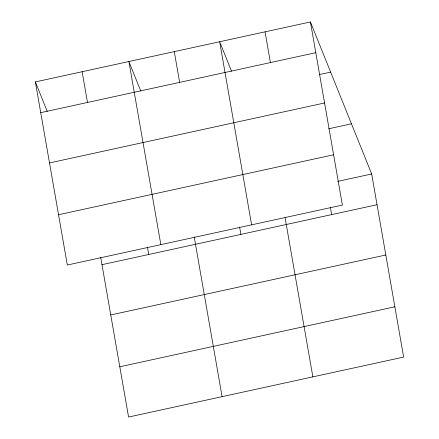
<?xml version="1.0" encoding="UTF-8"?>
<svg xmlns="http://www.w3.org/2000/svg" width="439" height="439" viewBox="0 0 439 439"><rect width="100%" height="100%" fill="white"/><g stroke="black" fill="none" stroke-linecap="round" stroke-linejoin="round"><path stroke-width="0.66" d="M310.428 21.95L342.387 205.062L67.326 265.024L35.367 81.917L310.428 21.95L371.674 173.976L403.633 357.083L128.572 417.05L100.696 257.325M40.728 112.653L315.795 52.685M319.296 74.592L330.638 72.117M49.508 162.935L324.569 102.973M328.773 128.753L351.463 123.809M58.546 214.742L333.613 154.775M337.635 181.395L371.674 173.976M101.98 264.679L377.041 204.711M110.754 314.961L385.815 254.993M119.798 366.768L394.859 306.801M231.534 71.211L219.659 41.738L251.618 224.85M140.76 90.999L128.885 61.526L160.844 244.638M35.367 81.917L47.242 111.391M330.375 207.257L331.654 214.605M265.046 31.844L270.408 62.579M285.103 217.815L312.864 376.876M239.601 227.045L240.885 234.393M174.272 51.632L179.639 82.367M194.214 236.939L222.09 396.664M147.455 247.13L148.739 254.483M82.126 71.722L87.493 102.457"/></g></svg>
